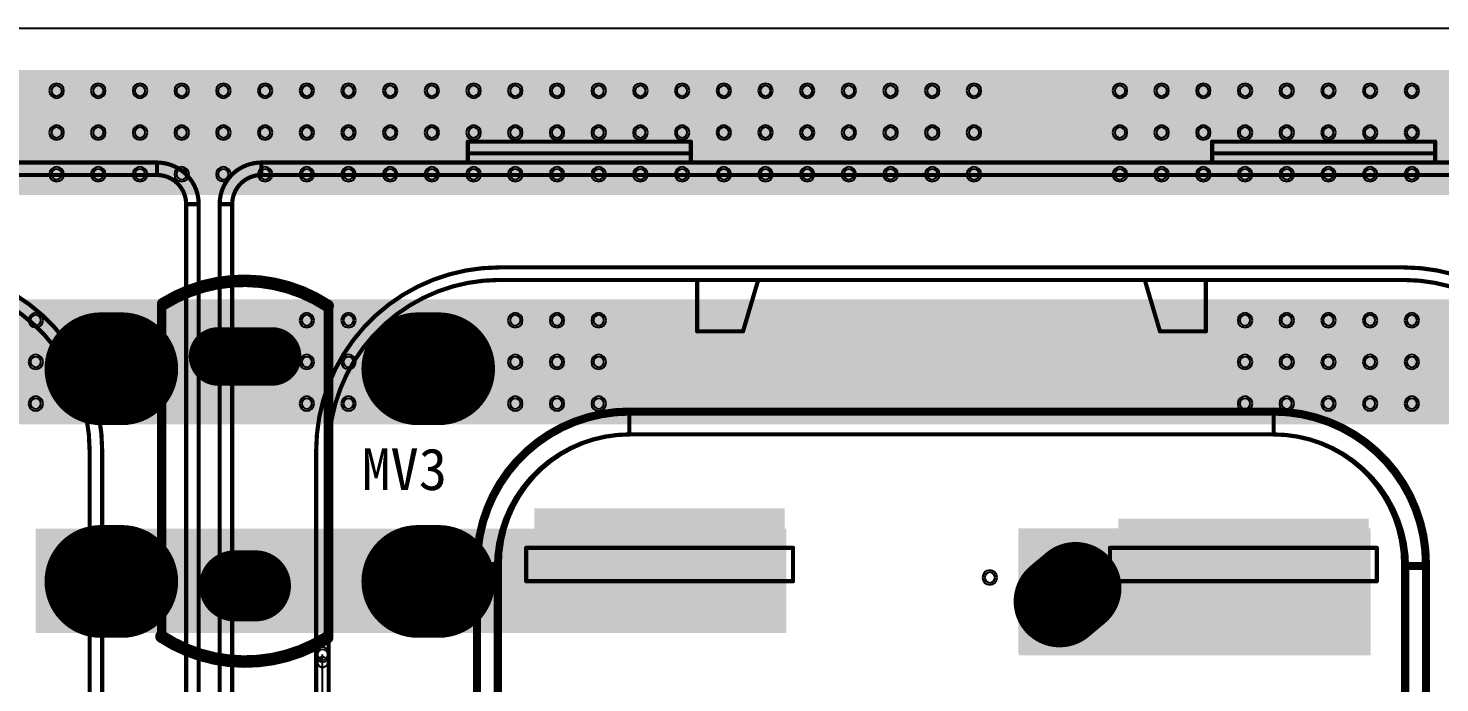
# Model space of a CAD drawing. Header units: inches. Extents: x 32166 to 34772, y 2386 to 4229.
# Drawn here: x 33752.1 to 33898.3, y 3937.7 to 4005.5 of the extents above; entities that cross this region are included whole.
import ezdxf

# ---------------------------------------------------------------- set-up
doc = ezdxf.new("R2010")
doc.units = ezdxf.units.IN
doc.header["$LTSCALE"] = 0.64311
doc.header["$MEASUREMENT"] = 0
for name, color, linetype in [('KEEPOUTLAYER', 6, 'CONTINUOUS'), ('MULTILAYER', 9, 'CONTINUOUS'), ('TOPLAYER', 1, 'CONTINUOUS'), ('TOPOVERLAY', 2, 'CONTINUOUS'), ('TOPSOLDER', 216, 'CONTINUOUS')]:
    doc.layers.add(name, color=color, linetype=linetype)
doc.styles.get("Standard").update_dxf_attribs({"font": 'txt', "width": 0.8})

msp = doc.modelspace()

# ---------------------------------------------------------------- linework, layer by layer
at = {"layer": 'KEEPOUTLAYER'}
msp.add_line((32893.17, 4005.45), (34340.37, 4005.45), dxfattribs=at)
at = {"layer": 'MULTILAYER'}
for points, const_width in [([(33759.6, 3970.18), (33761.76, 3970.18)], 10.8), ([(33792.43, 3970.18), (33794.59, 3970.18)], 10.8), ([(33777.34, 3971.45), (33771.73, 3971.45)], 5.18), ([(33759.6, 3948.15), (33761.76, 3948.15)], 10.8), ([(33792.43, 3948.15), (33794.59, 3948.15)], 10.8), ([(33860.57, 3947.47), (33858.92, 3946.09)], 8.64), ([(33775.61, 3947.69), (33773.45, 3947.69)], 6.48)]:
    msp.add_lwpolyline(points, dxfattribs=dict(at, const_width=const_width))
for points, const_width in [([(33762.3, 3970.18, 1), (33756.9, 3970.18, 1)], 5.4), ([(33764.46, 3970.18, 1), (33759.06, 3970.18, 1)], 5.4), ([(33795.13, 3970.18, 1), (33789.73, 3970.18, 1)], 5.4), ([(33797.29, 3970.18, 1), (33791.89, 3970.18, 1)], 5.4), ([(33771.73, 3972.75, 1), (33771.73, 3970.16, 1)], 2.59), ([(33777.34, 3972.75, 1), (33777.34, 3970.16, 1)], 2.59), ([(33762.3, 3948.15, 1), (33756.9, 3948.15, 1)], 5.4), ([(33764.46, 3948.15, 1), (33759.06, 3948.15, 1)], 5.4), ([(33795.13, 3948.15, 1), (33789.73, 3948.15, 1)], 5.4), ([(33797.29, 3948.15, 1), (33791.89, 3948.15, 1)], 5.4), ([(33859.19, 3949.13, 1), (33861.96, 3945.82, 1)], 4.32), ([(33773.45, 3949.31, 1), (33773.45, 3946.07, 1)], 3.24), ([(33775.61, 3949.31, 1), (33775.61, 3946.07, 1)], 3.24), ([(33857.53, 3947.74, 1), (33860.31, 3944.43, 1)], 4.32)]:
    msp.add_lwpolyline(points, format="xyb", close=True, dxfattribs=dict(at, const_width=const_width))
for centre, start, end in [((33755.01, 3998.97), 0, 180), ((33755.01, 3998.97), 180, 0), ((33759.33, 3998.97), 0, 180), ((33759.33, 3998.97), 180, 0), ((33763.65, 3998.97), 0, 180), ((33763.65, 3998.97), 180, 0), ((33767.97, 3998.97), 0, 180), ((33767.97, 3998.97), 180, 0), ((33772.29, 3998.97), 0, 180), ((33772.29, 3998.97), 180, 0), ((33776.61, 3998.97), 0, 180), ((33776.61, 3998.97), 180, 0), ((33780.93, 3998.97), 0, 180), ((33780.93, 3998.97), 180, 0), ((33785.25, 3998.97), 0, 180), ((33785.25, 3998.97), 180, 0), ((33789.57, 3998.97), 0, 180), ((33789.57, 3998.97), 180, 0), ((33793.89, 3998.97), 0, 180), ((33793.89, 3998.97), 180, 0), ((33798.21, 3998.97), 0, 180), ((33798.21, 3998.97), 180, 0), ((33802.53, 3998.97), 0, 180), ((33802.53, 3998.97), 180, 0), ((33806.85, 3998.97), 0, 180), ((33806.85, 3998.97), 180, 0), ((33811.17, 3998.97), 0, 180), ((33811.17, 3998.97), 180, 0), ((33815.49, 3998.97), 0, 180), ((33815.49, 3998.97), 180, 0), ((33819.81, 3998.97), 0, 180), ((33819.81, 3998.97), 180, 0), ((33824.13, 3998.97), 0, 180), ((33824.13, 3998.97), 180, 0), ((33828.45, 3998.97), 0, 180), ((33828.45, 3998.97), 180, 0), ((33832.77, 3998.97), 0, 180), ((33832.77, 3998.97), 180, 0), ((33837.09, 3998.97), 0, 180), ((33837.09, 3998.97), 180, 0), ((33841.41, 3998.97), 0, 180), ((33841.41, 3998.97), 180, 0), ((33845.73, 3998.97), 0, 180), ((33845.73, 3998.97), 180, 0), ((33850.05, 3998.97), 0, 180), ((33850.05, 3998.97), 180, 0), ((33865.17, 3998.97), 0, 180), ((33865.17, 3998.97), 180, 0), ((33869.49, 3998.97), 0, 180), ((33869.49, 3998.97), 180, 0), ((33873.81, 3998.97), 0, 180), ((33873.81, 3998.97), 180, 0), ((33878.13, 3998.97), 0, 180), ((33878.13, 3998.97), 180, 0), ((33882.45, 3998.97), 0, 180), ((33882.45, 3998.97), 180, 0), ((33886.77, 3998.97), 0, 180), ((33886.77, 3998.97), 180, 0), ((33891.09, 3998.97), 0, 180), ((33891.09, 3998.97), 180, 0), ((33895.41, 3998.97), 0, 180), ((33895.41, 3998.97), 180, 0), ((33755.01, 3994.65), 0, 180), ((33759.33, 3994.65), 0, 180), ((33763.65, 3994.65), 0, 180), ((33767.97, 3994.65), 0, 180), ((33772.29, 3994.65), 0, 180), ((33776.61, 3994.65), 0, 180), ((33780.93, 3994.65), 0, 180), ((33785.25, 3994.65), 0, 180), ((33789.57, 3994.65), 0, 180), ((33793.89, 3994.65), 0, 180), ((33798.21, 3994.65), 0, 180), ((33802.53, 3994.65), 0, 180), ((33806.85, 3994.65), 0, 180), ((33811.17, 3994.65), 0, 180), ((33815.49, 3994.65), 0, 180), ((33819.81, 3994.65), 0, 180), ((33824.13, 3994.65), 0, 180), ((33828.45, 3994.65), 0, 180), ((33832.77, 3994.65), 0, 180), ((33837.09, 3994.65), 0, 180), ((33841.41, 3994.65), 0, 180), ((33845.73, 3994.65), 0, 180), ((33850.05, 3994.65), 0, 180), ((33865.17, 3994.65), 0, 180), ((33869.49, 3994.65), 0, 180), ((33873.81, 3994.65), 0, 180), ((33878.13, 3994.65), 0, 180), ((33882.45, 3994.65), 0, 180), ((33886.77, 3994.65), 0, 180), ((33891.09, 3994.65), 0, 180), ((33895.41, 3994.65), 0, 180), ((33755.01, 3994.65), 180, 0), ((33759.33, 3994.65), 180, 0), ((33763.65, 3994.65), 180, 0), ((33767.97, 3994.65), 180, 0), ((33772.29, 3994.65), 180, 0), ((33776.61, 3994.65), 180, 0), ((33780.93, 3994.65), 180, 0), ((33785.25, 3994.65), 180, 0), ((33789.57, 3994.65), 180, 0), ((33793.89, 3994.65), 180, 0), ((33798.21, 3994.65), 180, 0), ((33802.53, 3994.65), 180, 0), ((33806.85, 3994.65), 180, 0), ((33811.17, 3994.65), 180, 0), ((33815.49, 3994.65), 180, 0), ((33819.81, 3994.65), 180, 0), ((33824.13, 3994.65), 180, 0), ((33828.45, 3994.65), 180, 0), ((33832.77, 3994.65), 180, 0), ((33837.09, 3994.65), 180, 0), ((33841.41, 3994.65), 180, 0), ((33845.73, 3994.65), 180, 0), ((33850.05, 3994.65), 180, 0), ((33865.17, 3994.65), 180, 0), ((33869.49, 3994.65), 180, 0), ((33873.81, 3994.65), 180, 0), ((33878.13, 3994.65), 180, 0), ((33882.45, 3994.65), 180, 0), ((33886.77, 3994.65), 180, 0), ((33891.09, 3994.65), 180, 0), ((33895.41, 3994.65), 180, 0), ((33755.01, 3990.33), 0, 180), ((33759.33, 3990.33), 0, 180), ((33763.65, 3990.33), 0, 180), ((33767.97, 3990.33), 0, 180), ((33772.29, 3990.33), 0, 180), ((33776.61, 3990.33), 0, 180), ((33780.93, 3990.33), 0, 180), ((33785.25, 3990.33), 0, 180), ((33789.57, 3990.33), 0, 180), ((33793.89, 3990.33), 0, 180), ((33798.21, 3990.33), 0, 180), ((33802.53, 3990.33), 0, 180), ((33806.85, 3990.33), 0, 180), ((33811.17, 3990.33), 0, 180), ((33815.49, 3990.33), 0, 180), ((33819.81, 3990.33), 0, 180), ((33824.13, 3990.33), 0, 180), ((33828.45, 3990.33), 0, 180), ((33832.77, 3990.33), 0, 180), ((33837.09, 3990.33), 0, 180), ((33841.41, 3990.33), 0, 180), ((33845.73, 3990.33), 0, 180), ((33850.05, 3990.33), 0, 180), ((33865.17, 3990.33), 0, 180), ((33869.49, 3990.33), 0, 180), ((33873.81, 3990.33), 0, 180), ((33878.13, 3990.33), 0, 180), ((33882.45, 3990.33), 0, 180), ((33886.77, 3990.33), 0, 180), ((33891.09, 3990.33), 0, 180), ((33895.41, 3990.33), 0, 180), ((33755.01, 3990.33), 180, 0), ((33759.33, 3990.33), 180, 0), ((33763.65, 3990.33), 180, 0), ((33767.97, 3990.33), 180, 0), ((33772.29, 3990.33), 180, 0), ((33776.61, 3990.33), 180, 0), ((33780.93, 3990.33), 180, 0), ((33785.25, 3990.33), 180, 0), ((33789.57, 3990.33), 180, 0), ((33793.89, 3990.33), 180, 0), ((33798.21, 3990.33), 180, 0), ((33802.53, 3990.33), 180, 0), ((33806.85, 3990.33), 180, 0), ((33811.17, 3990.33), 180, 0), ((33815.49, 3990.33), 180, 0), ((33819.81, 3990.33), 180, 0), ((33824.13, 3990.33), 180, 0), ((33828.45, 3990.33), 180, 0), ((33832.77, 3990.33), 180, 0), ((33837.09, 3990.33), 180, 0), ((33841.41, 3990.33), 180, 0), ((33845.73, 3990.33), 180, 0), ((33850.05, 3990.33), 180, 0), ((33865.17, 3990.33), 180, 0), ((33869.49, 3990.33), 180, 0), ((33873.81, 3990.33), 180, 0), ((33878.13, 3990.33), 180, 0), ((33882.45, 3990.33), 180, 0), ((33886.77, 3990.33), 180, 0), ((33891.09, 3990.33), 180, 0), ((33895.41, 3990.33), 180, 0), ((33752.85, 3975.21), 0, 180), ((33752.85, 3975.21), 180, 0), ((33780.93, 3975.21), 0, 180), ((33780.93, 3975.21), 180, 0), ((33785.25, 3975.21), 0, 180), ((33785.25, 3975.21), 180, 0), ((33802.53, 3975.21), 0, 180), ((33802.53, 3975.21), 180, 0), ((33806.85, 3975.21), 0, 180), ((33806.85, 3975.21), 180, 0), ((33811.17, 3975.21), 0, 180), ((33811.17, 3975.21), 180, 0), ((33878.13, 3975.21), 0, 180), ((33878.13, 3975.21), 180, 0), ((33882.45, 3975.21), 0, 180), ((33882.45, 3975.21), 180, 0), ((33886.77, 3975.21), 0, 180), ((33886.77, 3975.21), 180, 0), ((33891.09, 3975.21), 0, 180), ((33891.09, 3975.21), 180, 0), ((33895.41, 3975.21), 0, 180), ((33895.41, 3975.21), 180, 0), ((33752.85, 3970.89), 0, 180), ((33752.85, 3970.89), 180, 0), ((33780.93, 3970.89), 0, 180), ((33780.93, 3970.89), 180, 0), ((33785.25, 3970.89), 0, 180), ((33785.25, 3970.89), 180, 0), ((33802.53, 3970.89), 0, 180), ((33802.53, 3970.89), 180, 0), ((33806.85, 3970.89), 0, 180), ((33806.85, 3970.89), 180, 0), ((33811.17, 3970.89), 0, 180), ((33811.17, 3970.89), 180, 0), ((33878.13, 3970.89), 0, 180), ((33878.13, 3970.89), 180, 0), ((33882.45, 3970.89), 0, 180), ((33882.45, 3970.89), 180, 0), ((33886.77, 3970.89), 0, 180), ((33886.77, 3970.89), 180, 0), ((33891.09, 3970.89), 0, 180), ((33891.09, 3970.89), 180, 0), ((33895.41, 3970.89), 0, 180), ((33895.41, 3970.89), 180, 0), ((33752.85, 3966.57), 0, 180), ((33752.85, 3966.57), 180, 0), ((33780.93, 3966.57), 0, 180), ((33780.93, 3966.57), 180, 0), ((33785.25, 3966.57), 0, 180), ((33785.25, 3966.57), 180, 0), ((33802.53, 3966.57), 0, 180), ((33802.53, 3966.57), 180, 0), ((33806.85, 3966.57), 0, 180), ((33806.85, 3966.57), 180, 0), ((33811.17, 3966.57), 0, 180), ((33811.17, 3966.57), 180, 0), ((33878.13, 3966.57), 0, 180), ((33878.13, 3966.57), 180, 0), ((33882.45, 3966.57), 0, 180), ((33882.45, 3966.57), 180, 0), ((33886.77, 3966.57), 0, 180), ((33886.77, 3966.57), 180, 0), ((33891.09, 3966.57), 0, 180), ((33891.09, 3966.57), 180, 0), ((33895.41, 3966.57), 0, 180), ((33895.41, 3966.57), 180, 0), ((33851.69, 3948.56), 0, 180), ((33851.69, 3948.56), 180, 0), ((33782.57, 3940.57), 0, 180), ((33782.57, 3940.57), 180, 0)]:
    msp.add_arc(centre, 0.54, start, end, dxfattribs=at)
for points in [[(33830.01, 3955.3), (33804.95, 3955.3), (33830.01, 3944.5), (33804.95, 3944.5)], [(33890.49, 3954.22), (33865.43, 3954.22), (33890.49, 3945.58), (33865.43, 3945.58)]]:
    msp.add_solid(points, dxfattribs=at)
at = {"layer": 'TOPLAYER'}
for p in [(33782.53, 3930.3), (33782.57, 3939.79)]:
    msp.add_line(p, (33782.57, 3940.57), dxfattribs=at)
for points, const_width in [([(33759.6, 3970.18), (33761.76, 3970.18)], 10.8), ([(33792.43, 3970.18), (33794.59, 3970.18)], 10.8), ([(33777.34, 3971.45), (33771.73, 3971.45)], 5.18), ([(33759.6, 3948.15), (33761.76, 3948.15)], 10.8), ([(33792.43, 3948.15), (33794.59, 3948.15)], 10.8), ([(33860.57, 3947.47), (33858.92, 3946.09)], 8.64), ([(33775.61, 3947.69), (33773.45, 3947.69)], 6.48)]:
    msp.add_lwpolyline(points, dxfattribs=dict(at, const_width=const_width))
for points, const_width in [([(33762.3, 3970.18, 1), (33756.9, 3970.18, 1)], 5.4), ([(33764.46, 3970.18, 1), (33759.06, 3970.18, 1)], 5.4), ([(33795.13, 3970.18, 1), (33789.73, 3970.18, 1)], 5.4), ([(33797.29, 3970.18, 1), (33791.89, 3970.18, 1)], 5.4), ([(33771.73, 3972.75, 1), (33771.73, 3970.16, 1)], 2.59), ([(33777.34, 3972.75, 1), (33777.34, 3970.16, 1)], 2.59), ([(33762.3, 3948.15, 1), (33756.9, 3948.15, 1)], 5.4), ([(33764.46, 3948.15, 1), (33759.06, 3948.15, 1)], 5.4), ([(33795.13, 3948.15, 1), (33789.73, 3948.15, 1)], 5.4), ([(33797.29, 3948.15, 1), (33791.89, 3948.15, 1)], 5.4), ([(33859.19, 3949.13, 1), (33861.96, 3945.82, 1)], 4.32), ([(33773.45, 3949.31, 1), (33773.45, 3946.07, 1)], 3.24), ([(33775.61, 3949.31, 1), (33775.61, 3946.07, 1)], 3.24), ([(33857.53, 3947.74, 1), (33860.31, 3944.43, 1)], 4.32)]:
    msp.add_lwpolyline(points, format="xyb", close=True, dxfattribs=dict(at, const_width=const_width))
for centre, start, end in [((33755.01, 3998.97), 0, 180), ((33755.01, 3998.97), 180, 0), ((33759.33, 3998.97), 0, 180), ((33759.33, 3998.97), 180, 0), ((33763.65, 3998.97), 0, 180), ((33763.65, 3998.97), 180, 0), ((33767.97, 3998.97), 0, 180), ((33767.97, 3998.97), 180, 0), ((33772.29, 3998.97), 0, 180), ((33772.29, 3998.97), 180, 0), ((33776.61, 3998.97), 0, 180), ((33776.61, 3998.97), 180, 0), ((33780.93, 3998.97), 0, 180), ((33780.93, 3998.97), 180, 0), ((33785.25, 3998.97), 0, 180), ((33785.25, 3998.97), 180, 0), ((33789.57, 3998.97), 0, 180), ((33789.57, 3998.97), 180, 0), ((33793.89, 3998.97), 0, 180), ((33793.89, 3998.97), 180, 0), ((33798.21, 3998.97), 0, 180), ((33798.21, 3998.97), 180, 0), ((33802.53, 3998.97), 0, 180), ((33802.53, 3998.97), 180, 0), ((33806.85, 3998.97), 0, 180), ((33806.85, 3998.97), 180, 0), ((33811.17, 3998.97), 0, 180), ((33811.17, 3998.97), 180, 0), ((33815.49, 3998.97), 0, 180), ((33815.49, 3998.97), 180, 0), ((33819.81, 3998.97), 0, 180), ((33819.81, 3998.97), 180, 0), ((33824.13, 3998.97), 0, 180), ((33824.13, 3998.97), 180, 0), ((33828.45, 3998.97), 0, 180), ((33828.45, 3998.97), 180, 0), ((33832.77, 3998.97), 0, 180), ((33832.77, 3998.97), 180, 0), ((33837.09, 3998.97), 0, 180), ((33837.09, 3998.97), 180, 0), ((33841.41, 3998.97), 0, 180), ((33841.41, 3998.97), 180, 0), ((33845.73, 3998.97), 0, 180), ((33845.73, 3998.97), 180, 0), ((33850.05, 3998.97), 0, 180), ((33850.05, 3998.97), 180, 0), ((33865.17, 3998.97), 0, 180), ((33865.17, 3998.97), 180, 0), ((33869.49, 3998.97), 0, 180), ((33869.49, 3998.97), 180, 0), ((33873.81, 3998.97), 0, 180), ((33873.81, 3998.97), 180, 0), ((33878.13, 3998.97), 0, 180), ((33878.13, 3998.97), 180, 0), ((33882.45, 3998.97), 0, 180), ((33882.45, 3998.97), 180, 0), ((33886.77, 3998.97), 0, 180), ((33886.77, 3998.97), 180, 0), ((33891.09, 3998.97), 0, 180), ((33891.09, 3998.97), 180, 0), ((33895.41, 3998.97), 0, 180), ((33895.41, 3998.97), 180, 0), ((33755.01, 3994.65), 0, 180), ((33759.33, 3994.65), 0, 180), ((33763.65, 3994.65), 0, 180), ((33767.97, 3994.65), 0, 180), ((33772.29, 3994.65), 0, 180), ((33776.61, 3994.65), 0, 180), ((33780.93, 3994.65), 0, 180), ((33785.25, 3994.65), 0, 180), ((33789.57, 3994.65), 0, 180), ((33793.89, 3994.65), 0, 180), ((33798.21, 3994.65), 0, 180), ((33802.53, 3994.65), 0, 180), ((33806.85, 3994.65), 0, 180), ((33811.17, 3994.65), 0, 180), ((33815.49, 3994.65), 0, 180), ((33819.81, 3994.65), 0, 180), ((33824.13, 3994.65), 0, 180), ((33828.45, 3994.65), 0, 180), ((33832.77, 3994.65), 0, 180), ((33837.09, 3994.65), 0, 180), ((33841.41, 3994.65), 0, 180), ((33845.73, 3994.65), 0, 180), ((33850.05, 3994.65), 0, 180), ((33865.17, 3994.65), 0, 180), ((33869.49, 3994.65), 0, 180), ((33873.81, 3994.65), 0, 180), ((33878.13, 3994.65), 0, 180), ((33882.45, 3994.65), 0, 180), ((33886.77, 3994.65), 0, 180), ((33891.09, 3994.65), 0, 180), ((33895.41, 3994.65), 0, 180), ((33755.01, 3994.65), 180, 0), ((33759.33, 3994.65), 180, 0), ((33763.65, 3994.65), 180, 0), ((33767.97, 3994.65), 180, 0), ((33772.29, 3994.65), 180, 0), ((33776.61, 3994.65), 180, 0), ((33780.93, 3994.65), 180, 0), ((33785.25, 3994.65), 180, 0), ((33789.57, 3994.65), 180, 0), ((33793.89, 3994.65), 180, 0), ((33798.21, 3994.65), 180, 0), ((33802.53, 3994.65), 180, 0), ((33806.85, 3994.65), 180, 0), ((33811.17, 3994.65), 180, 0), ((33815.49, 3994.65), 180, 0), ((33819.81, 3994.65), 180, 0), ((33824.13, 3994.65), 180, 0), ((33828.45, 3994.65), 180, 0), ((33832.77, 3994.65), 180, 0), ((33837.09, 3994.65), 180, 0), ((33841.41, 3994.65), 180, 0), ((33845.73, 3994.65), 180, 0), ((33850.05, 3994.65), 180, 0), ((33865.17, 3994.65), 180, 0), ((33869.49, 3994.65), 180, 0), ((33873.81, 3994.65), 180, 0), ((33878.13, 3994.65), 180, 0), ((33882.45, 3994.65), 180, 0), ((33886.77, 3994.65), 180, 0), ((33891.09, 3994.65), 180, 0), ((33895.41, 3994.65), 180, 0), ((33755.01, 3990.33), 0, 180), ((33759.33, 3990.33), 0, 180), ((33763.65, 3990.33), 0, 180), ((33767.97, 3990.33), 0, 180), ((33772.29, 3990.33), 0, 180), ((33776.61, 3990.33), 0, 180), ((33780.93, 3990.33), 0, 180), ((33785.25, 3990.33), 0, 180), ((33789.57, 3990.33), 0, 180), ((33793.89, 3990.33), 0, 180), ((33798.21, 3990.33), 0, 180), ((33802.53, 3990.33), 0, 180), ((33806.85, 3990.33), 0, 180), ((33811.17, 3990.33), 0, 180), ((33815.49, 3990.33), 0, 180), ((33819.81, 3990.33), 0, 180), ((33824.13, 3990.33), 0, 180), ((33828.45, 3990.33), 0, 180), ((33832.77, 3990.33), 0, 180), ((33837.09, 3990.33), 0, 180), ((33841.41, 3990.33), 0, 180), ((33845.73, 3990.33), 0, 180), ((33850.05, 3990.33), 0, 180), ((33865.17, 3990.33), 0, 180), ((33869.49, 3990.33), 0, 180), ((33873.81, 3990.33), 0, 180), ((33878.13, 3990.33), 0, 180), ((33882.45, 3990.33), 0, 180), ((33886.77, 3990.33), 0, 180), ((33891.09, 3990.33), 0, 180), ((33895.41, 3990.33), 0, 180), ((33755.01, 3990.33), 180, 0), ((33759.33, 3990.33), 180, 0), ((33763.65, 3990.33), 180, 0), ((33767.97, 3990.33), 180, 0), ((33772.29, 3990.33), 180, 0), ((33776.61, 3990.33), 180, 0), ((33780.93, 3990.33), 180, 0), ((33785.25, 3990.33), 180, 0), ((33789.57, 3990.33), 180, 0), ((33793.89, 3990.33), 180, 0), ((33798.21, 3990.33), 180, 0), ((33802.53, 3990.33), 180, 0), ((33806.85, 3990.33), 180, 0), ((33811.17, 3990.33), 180, 0), ((33815.49, 3990.33), 180, 0), ((33819.81, 3990.33), 180, 0), ((33824.13, 3990.33), 180, 0), ((33828.45, 3990.33), 180, 0), ((33832.77, 3990.33), 180, 0), ((33837.09, 3990.33), 180, 0), ((33841.41, 3990.33), 180, 0), ((33845.73, 3990.33), 180, 0), ((33850.05, 3990.33), 180, 0), ((33865.17, 3990.33), 180, 0), ((33869.49, 3990.33), 180, 0), ((33873.81, 3990.33), 180, 0), ((33878.13, 3990.33), 180, 0), ((33882.45, 3990.33), 180, 0), ((33886.77, 3990.33), 180, 0), ((33891.09, 3990.33), 180, 0), ((33895.41, 3990.33), 180, 0), ((33752.85, 3975.21), 0, 180), ((33752.85, 3975.21), 180, 0), ((33780.93, 3975.21), 0, 180), ((33780.93, 3975.21), 180, 0), ((33785.25, 3975.21), 0, 180), ((33785.25, 3975.21), 180, 0), ((33802.53, 3975.21), 0, 180), ((33802.53, 3975.21), 180, 0), ((33806.85, 3975.21), 0, 180), ((33806.85, 3975.21), 180, 0), ((33811.17, 3975.21), 0, 180), ((33811.17, 3975.21), 180, 0), ((33878.13, 3975.21), 0, 180), ((33878.13, 3975.21), 180, 0), ((33882.45, 3975.21), 0, 180), ((33882.45, 3975.21), 180, 0), ((33886.77, 3975.21), 0, 180), ((33886.77, 3975.21), 180, 0), ((33891.09, 3975.21), 0, 180), ((33891.09, 3975.21), 180, 0), ((33895.41, 3975.21), 0, 180), ((33895.41, 3975.21), 180, 0), ((33752.85, 3970.89), 0, 180), ((33752.85, 3970.89), 180, 0), ((33780.93, 3970.89), 0, 180), ((33780.93, 3970.89), 180, 0), ((33785.25, 3970.89), 0, 180), ((33785.25, 3970.89), 180, 0), ((33802.53, 3970.89), 0, 180), ((33802.53, 3970.89), 180, 0), ((33806.85, 3970.89), 0, 180), ((33806.85, 3970.89), 180, 0), ((33811.17, 3970.89), 0, 180), ((33811.17, 3970.89), 180, 0), ((33878.13, 3970.89), 0, 180), ((33878.13, 3970.89), 180, 0), ((33882.45, 3970.89), 0, 180), ((33882.45, 3970.89), 180, 0), ((33886.77, 3970.89), 0, 180), ((33886.77, 3970.89), 180, 0), ((33891.09, 3970.89), 0, 180), ((33891.09, 3970.89), 180, 0), ((33895.41, 3970.89), 0, 180), ((33895.41, 3970.89), 180, 0), ((33752.85, 3966.57), 0, 180), ((33752.85, 3966.57), 180, 0), ((33780.93, 3966.57), 0, 180), ((33780.93, 3966.57), 180, 0), ((33785.25, 3966.57), 0, 180), ((33785.25, 3966.57), 180, 0), ((33802.53, 3966.57), 0, 180), ((33802.53, 3966.57), 180, 0), ((33806.85, 3966.57), 0, 180), ((33806.85, 3966.57), 180, 0), ((33811.17, 3966.57), 0, 180), ((33811.17, 3966.57), 180, 0), ((33878.13, 3966.57), 0, 180), ((33878.13, 3966.57), 180, 0), ((33882.45, 3966.57), 0, 180), ((33882.45, 3966.57), 180, 0), ((33886.77, 3966.57), 0, 180), ((33886.77, 3966.57), 180, 0), ((33891.09, 3966.57), 0, 180), ((33891.09, 3966.57), 180, 0), ((33895.41, 3966.57), 0, 180), ((33895.41, 3966.57), 180, 0), ((33851.69, 3948.56), 0, 180), ((33851.69, 3948.56), 180, 0), ((33782.57, 3940.57), 0, 180), ((33782.57, 3940.57), 0, 180), ((33782.57, 3940.57), 0, 180), ((33782.57, 3940.57), 180, 0), ((33782.57, 3940.57), 180, 0), ((33782.57, 3940.57), 180, 0), ((33782.57, 3939.79), 0, 180), ((33782.57, 3939.79), 180, 0)]:
    msp.add_arc(centre, 0.54, start, end, dxfattribs=at)
for points in [[(33618.93, 3988.17), (34058.1, 3988.17), (33618.93, 4001.13), (34058.1, 4001.13)], [(33519.57, 3964.41), (34104.93, 3964.41), (33519.57, 3977.37), (34104.93, 3977.37)], [(33830.01, 3955.3), (33804.95, 3955.3), (33830.01, 3944.5), (33804.95, 3944.5)], [(33752.85, 3942.81), (33830.61, 3942.81), (33752.85, 3953.61), (33830.61, 3953.61)], [(33854.71, 3940.48), (33891.13, 3940.48), (33854.71, 3953.65), (33891.13, 3953.65)], [(33890.49, 3954.22), (33865.43, 3954.22), (33890.49, 3945.58), (33865.43, 3945.58)]]:
    msp.add_solid(points, dxfattribs=at)
at = {"layer": 'TOPOVERLAY'}
for points, const_width in [([(33797.61, 3991.54), (33797.61, 3993.7)], 0.432), ([(33797.61, 3993.7), (33820.72, 3993.7)], 0.432), ([(33820.72, 3991.54), (33820.72, 3993.7)], 0.432), ([(33874.72, 3991.54), (33874.72, 3993.7)], 0.432), ([(33874.72, 3993.7), (33897.83, 3993.7)], 0.432), ([(33897.83, 3991.54), (33897.83, 3993.7)], 0.432), ([(33797.61, 3992.49), (33820.72, 3992.49)], 0.432), ([(33874.72, 3992.49), (33897.83, 3992.49)], 0.432), ([(33622.42, 3991.54), (33765.41, 3991.54)], 0.432), ([(33765.41, 3990.25), (33765.41, 3991.54)], 0.432), ([(33776.22, 3990.25), (33776.22, 3991.54)], 0.432), ([(33776.22, 3991.54), (33919.22, 3991.54)], 0.432), ([(33622.42, 3990.25), (33765.41, 3990.25)], 0.432), ([(33776.22, 3990.25), (33919.22, 3990.25)], 0.432), ([(33768.43, 3877.06), (33768.43, 3987.22)], 0.432), ([(33768.43, 3987.22), (33769.73, 3987.22)], 0.432), ([(33769.73, 3877.06), (33769.73, 3987.22)], 0.432), ([(33771.9, 3877.06), (33771.9, 3987.22)], 0.432), ([(33771.9, 3987.22), (33773.2, 3987.22)], 0.432), ([(33773.2, 3877.06), (33773.2, 3987.22)], 0.432), ([(33800.89, 3980.68), (33894.55, 3980.68)], 0.432), ([(33800.89, 3979.38), (33894.55, 3979.38)], 0.432), ([(33821.37, 3974.05), (33821.37, 3979.32)], 0.432), ([(33826.12, 3974.05), (33827.68, 3979.32)], 0.432), ([(33867.76, 3979.32), (33869.32, 3974.05)], 0.432), ([(33874.07, 3974.05), (33874.07, 3979.32)], 0.432), ([(33765.89, 3942.44), (33765.89, 3976.89)], 0.994), ([(33783.17, 3942.25), (33783.17, 3976.7)], 0.994), ([(33821.37, 3974.05), (33826.12, 3974.05)], 0.432), ([(33869.32, 3974.05), (33874.07, 3974.05)], 0.432), ([(33814.35, 3963.38), (33814.35, 3965.95)], 0.432), ([(33814.35, 3965.95), (33881.09, 3965.95)], 0.432), ([(33881.09, 3963.38), (33881.09, 3965.95)], 0.432), ([(33814.35, 3965.54), (33881.09, 3965.54)], 0.432), ([(33814.35, 3963.38), (33814.35, 3965.54)], 0.432), ([(33814.35, 3965.54), (33881.09, 3965.54)], 0.432), ([(33881.09, 3963.38), (33881.09, 3965.54)], 0.432), ([(33814.35, 3963.38), (33881.09, 3963.38)], 0.432), ([(33814.35, 3963.38), (33881.09, 3963.38)], 0.432), ([(33758.43, 3917.59), (33758.43, 3961.69)], 0.432), ([(33759.73, 3917.59), (33759.73, 3961.69)], 0.432), ([(33781.9, 3917.59), (33781.9, 3961.69)], 0.432), ([(33783.2, 3917.59), (33783.2, 3961.69)], 0.432), ([(33803.66, 3948.17), (33803.66, 3951.63)], 0.432), ([(33803.66, 3951.63), (33831.3, 3951.63)], 0.432), ([(33831.3, 3948.17), (33831.3, 3951.63)], 0.432), ([(33864.14, 3948.17), (33864.14, 3951.63)], 0.432), ([(33864.14, 3951.63), (33891.78, 3951.63)], 0.432), ([(33891.78, 3948.17), (33891.78, 3951.63)], 0.432), ([(33798.36, 3927.86), (33798.36, 3949.96)], 0.432), ([(33798.36, 3949.96), (33800.93, 3949.96)], 0.432), ([(33798.77, 3927.86), (33798.77, 3949.96)], 0.432), ([(33800.93, 3927.86), (33800.93, 3949.96)], 0.432), ([(33894.51, 3927.86), (33894.51, 3949.96)], 0.432), ([(33894.51, 3949.96), (33897.08, 3949.96)], 0.432), ([(33896.67, 3927.86), (33896.67, 3949.96)], 0.432), ([(33897.08, 3927.86), (33897.08, 3949.96)], 0.432), ([(33798.36, 3927.44), (33798.36, 3949.55)], 0.432), ([(33798.36, 3949.55), (33800.52, 3949.55)], 0.432), ([(33800.52, 3927.44), (33800.52, 3949.55)], 0.432), ([(33894.92, 3927.44), (33894.92, 3949.55)], 0.432), ([(33894.92, 3949.55), (33897.08, 3949.55)], 0.432), ([(33897.08, 3927.44), (33897.08, 3949.55)], 0.432), ([(33803.66, 3948.17), (33831.3, 3948.17)], 0.432), ([(33864.14, 3948.17), (33891.78, 3948.17)], 0.432)]:
    msp.add_lwpolyline(points, dxfattribs=dict(at, const_width=const_width))
for points, const_width in [([(33797.5, 3993.7, 1), (33797.72, 3993.7, 1)], 0.216), ([(33797.5, 3993.7, 1), (33797.72, 3993.7, 1)], 0.216), ([(33820.61, 3993.7, 1), (33820.83, 3993.7, 1)], 0.216), ([(33820.61, 3993.7, 1), (33820.83, 3993.7, 1)], 0.216), ([(33874.61, 3993.7, 1), (33874.83, 3993.7, 1)], 0.216), ([(33874.61, 3993.7, 1), (33874.83, 3993.7, 1)], 0.216), ([(33897.72, 3993.7, 1), (33897.94, 3993.7, 1)], 0.216), ([(33897.72, 3993.7, 1), (33897.94, 3993.7, 1)], 0.216), ([(33797.5, 3992.49, 1), (33797.72, 3992.49, 1)], 0.216), ([(33820.61, 3992.49, 1), (33820.83, 3992.49, 1)], 0.216), ([(33874.61, 3992.49, 1), (33874.83, 3992.49, 1)], 0.216), ([(33897.72, 3992.49, 1), (33897.94, 3992.49, 1)], 0.216), ([(33765.3, 3991.54, 1), (33765.52, 3991.54, 1)], 0.216), ([(33765.3, 3991.54, 1), (33765.52, 3991.54, 1)], 0.216), ([(33765.3, 3991.54, 1), (33765.52, 3991.54, 1)], 0.216), ([(33776.12, 3991.54, 1), (33776.33, 3991.54, 1)], 0.216), ([(33776.12, 3991.54, 1), (33776.33, 3991.54, 1)], 0.216), ([(33776.12, 3991.54, 1), (33776.33, 3991.54, 1)], 0.216), ([(33797.5, 3991.54, 1), (33797.72, 3991.54, 1)], 0.216), ([(33820.61, 3991.54, 1), (33820.83, 3991.54, 1)], 0.216), ([(33874.61, 3991.54, 1), (33874.83, 3991.54, 1)], 0.216), ([(33897.72, 3991.54, 1), (33897.94, 3991.54, 1)], 0.216), ([(33765.3, 3990.25, 1), (33765.52, 3990.25, 1)], 0.216), ([(33765.3, 3990.25, 1), (33765.52, 3990.25, 1)], 0.216), ([(33765.3, 3990.25, 1), (33765.52, 3990.25, 1)], 0.216), ([(33776.12, 3990.25, 1), (33776.33, 3990.25, 1)], 0.216), ([(33776.12, 3990.25, 1), (33776.33, 3990.25, 1)], 0.216), ([(33776.12, 3990.25, 1), (33776.33, 3990.25, 1)], 0.216), ([(33768.33, 3987.22, 1), (33768.54, 3987.22, 1)], 0.216), ([(33768.33, 3987.22, 1), (33768.54, 3987.22, 1)], 0.216), ([(33768.33, 3987.22, 1), (33768.54, 3987.22, 1)], 0.216), ([(33769.62, 3987.22, 1), (33769.84, 3987.22, 1)], 0.216), ([(33769.62, 3987.22, 1), (33769.84, 3987.22, 1)], 0.216), ([(33769.62, 3987.22, 1), (33769.84, 3987.22, 1)], 0.216), ([(33771.8, 3987.22, 1), (33772.01, 3987.22, 1)], 0.216), ([(33771.8, 3987.22, 1), (33772.01, 3987.22, 1)], 0.216), ([(33771.8, 3987.22, 1), (33772.01, 3987.22, 1)], 0.216), ([(33773.09, 3987.22, 1), (33773.31, 3987.22, 1)], 0.216), ([(33773.09, 3987.22, 1), (33773.31, 3987.22, 1)], 0.216), ([(33773.09, 3987.22, 1), (33773.31, 3987.22, 1)], 0.216), ([(33800.78, 3980.68, 1), (33801, 3980.68, 1)], 0.216), ([(33800.78, 3980.68, 1), (33801, 3980.68, 1)], 0.216), ([(33894.44, 3980.68, 1), (33894.66, 3980.68, 1)], 0.216), ([(33894.44, 3980.68, 1), (33894.66, 3980.68, 1)], 0.216), ([(33800.78, 3979.38, 1), (33801, 3979.38, 1)], 0.216), ([(33800.78, 3979.38, 1), (33801, 3979.38, 1)], 0.216), ([(33821.26, 3979.32, 1), (33821.48, 3979.32, 1)], 0.216), ([(33827.57, 3979.32, 1), (33827.79, 3979.32, 1)], 0.216), ([(33867.65, 3979.32, 1), (33867.86, 3979.32, 1)], 0.216), ([(33873.96, 3979.32, 1), (33874.18, 3979.32, 1)], 0.216), ([(33894.44, 3979.38, 1), (33894.66, 3979.38, 1)], 0.216), ([(33894.44, 3979.38, 1), (33894.66, 3979.38, 1)], 0.216), ([(33766.05, 3977.22, 1), (33766.05, 3976.57, 1)], 0.648), ([(33765.89, 3977.14, 1), (33765.89, 3976.65, 1)], 0.497), ([(33783.09, 3977.03, 1), (33783.09, 3976.38, 1)], 0.648), ([(33783.17, 3976.95, 1), (33783.17, 3976.46, 1)], 0.497), ([(33821.26, 3974.05, 1), (33821.48, 3974.05, 1)], 0.216), ([(33821.26, 3974.05, 1), (33821.48, 3974.05, 1)], 0.216), ([(33826.01, 3974.05, 1), (33826.23, 3974.05, 1)], 0.216), ([(33826.01, 3974.05, 1), (33826.23, 3974.05, 1)], 0.216), ([(33869.21, 3974.05, 1), (33869.43, 3974.05, 1)], 0.216), ([(33869.21, 3974.05, 1), (33869.43, 3974.05, 1)], 0.216), ([(33873.96, 3974.05, 1), (33874.18, 3974.05, 1)], 0.216), ([(33873.96, 3974.05, 1), (33874.18, 3974.05, 1)], 0.216), ([(33814.24, 3965.95, 1), (33814.46, 3965.95, 1)], 0.216), ([(33814.24, 3965.95, 1), (33814.46, 3965.95, 1)], 0.216), ([(33814.24, 3965.95, 1), (33814.46, 3965.95, 1)], 0.216), ([(33880.98, 3965.95, 1), (33881.2, 3965.95, 1)], 0.216), ([(33880.98, 3965.95, 1), (33881.2, 3965.95, 1)], 0.216), ([(33880.98, 3965.95, 1), (33881.2, 3965.95, 1)], 0.216), ([(33814.24, 3965.54, 1), (33814.46, 3965.54, 1)], 0.216), ([(33814.24, 3965.54, 1), (33814.46, 3965.54, 1)], 0.216), ([(33814.24, 3965.54, 1), (33814.46, 3965.54, 1)], 0.216), ([(33814.24, 3965.54, 1), (33814.46, 3965.54, 1)], 0.216), ([(33814.24, 3965.54, 1), (33814.46, 3965.54, 1)], 0.216), ([(33880.98, 3965.54, 1), (33881.2, 3965.54, 1)], 0.216), ([(33880.98, 3965.54, 1), (33881.2, 3965.54, 1)], 0.216), ([(33880.98, 3965.54, 1), (33881.2, 3965.54, 1)], 0.216), ([(33880.98, 3965.54, 1), (33881.2, 3965.54, 1)], 0.216), ([(33880.98, 3965.54, 1), (33881.2, 3965.54, 1)], 0.216), ([(33814.24, 3963.38, 1), (33814.46, 3963.38, 1)], 0.216), ([(33814.24, 3963.38, 1), (33814.46, 3963.38, 1)], 0.216), ([(33814.24, 3963.38, 1), (33814.46, 3963.38, 1)], 0.216), ([(33814.24, 3963.38, 1), (33814.46, 3963.38, 1)], 0.216), ([(33814.24, 3963.38, 1), (33814.46, 3963.38, 1)], 0.216), ([(33814.24, 3963.38, 1), (33814.46, 3963.38, 1)], 0.216), ([(33880.98, 3963.38, 1), (33881.2, 3963.38, 1)], 0.216), ([(33880.98, 3963.38, 1), (33881.2, 3963.38, 1)], 0.216), ([(33880.98, 3963.38, 1), (33881.2, 3963.38, 1)], 0.216), ([(33880.98, 3963.38, 1), (33881.2, 3963.38, 1)], 0.216), ([(33880.98, 3963.38, 1), (33881.2, 3963.38, 1)], 0.216), ([(33880.98, 3963.38, 1), (33881.2, 3963.38, 1)], 0.216), ([(33758.33, 3961.69, 1), (33758.54, 3961.69, 1)], 0.216), ([(33758.33, 3961.69, 1), (33758.54, 3961.69, 1)], 0.216), ([(33759.62, 3961.69, 1), (33759.84, 3961.69, 1)], 0.216), ([(33759.62, 3961.69, 1), (33759.84, 3961.69, 1)], 0.216), ([(33781.8, 3961.69, 1), (33782.01, 3961.69, 1)], 0.216), ([(33781.8, 3961.69, 1), (33782.01, 3961.69, 1)], 0.216), ([(33783.09, 3961.69, 1), (33783.31, 3961.69, 1)], 0.216), ([(33783.09, 3961.69, 1), (33783.31, 3961.69, 1)], 0.216), ([(33803.55, 3951.63, 1), (33803.76, 3951.63, 1)], 0.216), ([(33803.55, 3951.63, 1), (33803.76, 3951.63, 1)], 0.216), ([(33831.2, 3951.63, 1), (33831.41, 3951.63, 1)], 0.216), ([(33831.2, 3951.63, 1), (33831.41, 3951.63, 1)], 0.216), ([(33864.03, 3951.63, 1), (33864.24, 3951.63, 1)], 0.216), ([(33864.03, 3951.63, 1), (33864.24, 3951.63, 1)], 0.216), ([(33891.68, 3951.63, 1), (33891.89, 3951.63, 1)], 0.216), ([(33891.68, 3951.63, 1), (33891.89, 3951.63, 1)], 0.216), ([(33798.26, 3949.96, 1), (33798.47, 3949.96, 1)], 0.216), ([(33798.26, 3949.96, 1), (33798.47, 3949.96, 1)], 0.216), ([(33798.26, 3949.96, 1), (33798.47, 3949.96, 1)], 0.216), ([(33798.66, 3949.96, 1), (33798.88, 3949.96, 1)], 0.216), ([(33798.66, 3949.96, 1), (33798.88, 3949.96, 1)], 0.216), ([(33800.82, 3949.96, 1), (33801.04, 3949.96, 1)], 0.216), ([(33800.82, 3949.96, 1), (33801.04, 3949.96, 1)], 0.216), ([(33800.82, 3949.96, 1), (33801.04, 3949.96, 1)], 0.216), ([(33894.4, 3949.96, 1), (33894.62, 3949.96, 1)], 0.216), ([(33894.4, 3949.96, 1), (33894.62, 3949.96, 1)], 0.216), ([(33894.4, 3949.96, 1), (33894.62, 3949.96, 1)], 0.216), ([(33896.56, 3949.96, 1), (33896.78, 3949.96, 1)], 0.216), ([(33896.56, 3949.96, 1), (33896.78, 3949.96, 1)], 0.216), ([(33896.97, 3949.96, 1), (33897.18, 3949.96, 1)], 0.216), ([(33896.97, 3949.96, 1), (33897.18, 3949.96, 1)], 0.216), ([(33896.97, 3949.96, 1), (33897.18, 3949.96, 1)], 0.216), ([(33798.26, 3949.55, 1), (33798.47, 3949.55, 1)], 0.216), ([(33798.26, 3949.55, 1), (33798.47, 3949.55, 1)], 0.216), ([(33798.26, 3949.55, 1), (33798.47, 3949.55, 1)], 0.216), ([(33800.42, 3949.55, 1), (33800.63, 3949.55, 1)], 0.216), ([(33800.42, 3949.55, 1), (33800.63, 3949.55, 1)], 0.216), ([(33800.42, 3949.55, 1), (33800.63, 3949.55, 1)], 0.216), ([(33894.81, 3949.55, 1), (33895.02, 3949.55, 1)], 0.216), ([(33894.81, 3949.55, 1), (33895.02, 3949.55, 1)], 0.216), ([(33894.81, 3949.55, 1), (33895.02, 3949.55, 1)], 0.216), ([(33896.97, 3949.55, 1), (33897.18, 3949.55, 1)], 0.216), ([(33896.97, 3949.55, 1), (33897.18, 3949.55, 1)], 0.216), ([(33896.97, 3949.55, 1), (33897.18, 3949.55, 1)], 0.216), ([(33803.55, 3948.17, 1), (33803.76, 3948.17, 1)], 0.216), ([(33803.55, 3948.17, 1), (33803.76, 3948.17, 1)], 0.216), ([(33831.2, 3948.17, 1), (33831.41, 3948.17, 1)], 0.216), ([(33831.2, 3948.17, 1), (33831.41, 3948.17, 1)], 0.216), ([(33864.03, 3948.17, 1), (33864.24, 3948.17, 1)], 0.216), ([(33864.03, 3948.17, 1), (33864.24, 3948.17, 1)], 0.216), ([(33891.68, 3948.17, 1), (33891.89, 3948.17, 1)], 0.216), ([(33891.68, 3948.17, 1), (33891.89, 3948.17, 1)], 0.216), ([(33765.87, 3942.77, 1), (33765.87, 3942.12, 1)], 0.648), ([(33765.89, 3942.69, 1), (33765.89, 3942.19, 1)], 0.497), ([(33782.91, 3942.58, 1), (33782.91, 3941.93, 1)], 0.648), ([(33783.17, 3942.5, 1), (33783.17, 3942, 1)], 0.497)]:
    msp.add_lwpolyline(points, format="xyb", close=True, dxfattribs=dict(at, const_width=const_width))
for points, const_width in [([(33765.41, 3991.54, -0.414214), (33769.73, 3987.22)], 0.432), ([(33771.9, 3987.22, -0.414214), (33776.22, 3991.54)], 0.432), ([(33765.41, 3990.25, -0.414214), (33768.43, 3987.22)], 0.432), ([(33773.2, 3987.22, -0.414214), (33776.22, 3990.25)], 0.432), ([(33740.74, 3980.68, -0.414214), (33759.73, 3961.69)], 0.432), ([(33781.9, 3961.69, -0.414214), (33800.89, 3980.68)], 0.432), ([(33894.55, 3980.68, -0.414214), (33913.54, 3961.69)], 0.432), ([(33740.74, 3979.38, -0.414214), (33758.43, 3961.69)], 0.432), ([(33766.05, 3976.89, -0.29277), (33783.09, 3976.7)], 1.3), ([(33783.2, 3961.69, -0.414214), (33800.89, 3979.38)], 0.432), ([(33894.55, 3979.38, -0.414214), (33912.24, 3961.69)], 0.432), ([(33798.36, 3949.96, -0.414214), (33814.35, 3965.95)], 0.432), ([(33881.09, 3965.95, -0.414214), (33897.08, 3949.96)], 0.432), ([(33798.36, 3949.55, -0.414214), (33814.35, 3965.54)], 0.432), ([(33798.77, 3949.96, -0.414214), (33814.35, 3965.54)], 0.432), ([(33881.09, 3965.54, -0.414214), (33896.67, 3949.96)], 0.432), ([(33881.09, 3965.54, -0.414214), (33897.08, 3949.55)], 0.432), ([(33800.52, 3949.55, -0.414214), (33814.35, 3963.38)], 0.432), ([(33800.93, 3949.96, -0.414214), (33814.35, 3963.38)], 0.432), ([(33881.09, 3963.38, -0.414214), (33894.51, 3949.96)], 0.432), ([(33881.09, 3963.38, -0.414214), (33894.92, 3949.55)], 0.432), ([(33782.91, 3942.25, -0.29277), (33765.87, 3942.44)], 1.3)]:
    msp.add_lwpolyline(points, format="xyb", dxfattribs=dict(at, const_width=const_width))
at = {"layer": 'TOPSOLDER'}
for points, const_width in [([(33759.6, 3970.18), (33761.76, 3970.18)], 11.68), ([(33792.43, 3970.18), (33794.59, 3970.18)], 11.68), ([(33777.34, 3971.45), (33771.73, 3971.45)], 6.06), ([(33759.6, 3948.15), (33761.76, 3948.15)], 11.68), ([(33792.43, 3948.15), (33794.59, 3948.15)], 11.68), ([(33775.61, 3947.69), (33773.45, 3947.69)], 7.36), ([(33860.57, 3947.47), (33858.92, 3946.09)], 9.52)]:
    msp.add_lwpolyline(points, dxfattribs=dict(at, const_width=const_width))
for points, const_width in [([(33762.52, 3970.18, 1), (33756.68, 3970.18, 1)], 5.84), ([(33764.68, 3970.18, 1), (33758.84, 3970.18, 1)], 5.84), ([(33795.35, 3970.18, 1), (33789.51, 3970.18, 1)], 5.84), ([(33797.51, 3970.18, 1), (33791.67, 3970.18, 1)], 5.84), ([(33771.73, 3972.97, 1), (33771.73, 3969.94, 1)], 3.03), ([(33777.34, 3972.97, 1), (33777.34, 3969.94, 1)], 3.03), ([(33762.52, 3948.15, 1), (33756.68, 3948.15, 1)], 5.84), ([(33764.68, 3948.15, 1), (33758.84, 3948.15, 1)], 5.84), ([(33795.35, 3948.15, 1), (33789.51, 3948.15, 1)], 5.84), ([(33797.51, 3948.15, 1), (33791.67, 3948.15, 1)], 5.84), ([(33773.45, 3949.53, 1), (33773.45, 3945.85, 1)], 3.68), ([(33775.61, 3949.53, 1), (33775.61, 3945.85, 1)], 3.68), ([(33859.04, 3949.3, 1), (33862.1, 3945.65, 1)], 4.76), ([(33857.39, 3947.91, 1), (33860.45, 3944.26, 1)], 4.76)]:
    msp.add_lwpolyline(points, format="xyb", close=True, dxfattribs=dict(at, const_width=const_width))
for centre, start, end in [((33755.01, 3998.97), 0, 180), ((33759.33, 3998.97), 0, 180), ((33763.65, 3998.97), 0, 180), ((33767.97, 3998.97), 0, 180), ((33772.29, 3998.97), 0, 180), ((33776.61, 3998.97), 0, 180), ((33780.93, 3998.97), 0, 180), ((33785.25, 3998.97), 0, 180), ((33789.57, 3998.97), 0, 180), ((33793.89, 3998.97), 0, 180), ((33798.21, 3998.97), 0, 180), ((33802.53, 3998.97), 0, 180), ((33806.85, 3998.97), 0, 180), ((33811.17, 3998.97), 0, 180), ((33815.49, 3998.97), 0, 180), ((33819.81, 3998.97), 0, 180), ((33824.13, 3998.97), 0, 180), ((33828.45, 3998.97), 0, 180), ((33832.77, 3998.97), 0, 180), ((33837.09, 3998.97), 0, 180), ((33841.41, 3998.97), 0, 180), ((33845.73, 3998.97), 0, 180), ((33850.05, 3998.97), 0, 180), ((33865.17, 3998.97), 0, 180), ((33869.49, 3998.97), 0, 180), ((33873.81, 3998.97), 0, 180), ((33878.13, 3998.97), 0, 180), ((33882.45, 3998.97), 0, 180), ((33886.77, 3998.97), 0, 180), ((33891.09, 3998.97), 0, 180), ((33895.41, 3998.97), 0, 180), ((33755.01, 3998.97), 180, 0), ((33759.33, 3998.97), 180, 0), ((33763.65, 3998.97), 180, 0), ((33767.97, 3998.97), 180, 0), ((33772.29, 3998.97), 180, 0), ((33776.61, 3998.97), 180, 0), ((33780.93, 3998.97), 180, 0), ((33785.25, 3998.97), 180, 0), ((33789.57, 3998.97), 180, 0), ((33793.89, 3998.97), 180, 0), ((33798.21, 3998.97), 180, 0), ((33802.53, 3998.97), 180, 0), ((33806.85, 3998.97), 180, 0), ((33811.17, 3998.97), 180, 0), ((33815.49, 3998.97), 180, 0), ((33819.81, 3998.97), 180, 0), ((33824.13, 3998.97), 180, 0), ((33828.45, 3998.97), 180, 0), ((33832.77, 3998.97), 180, 0), ((33837.09, 3998.97), 180, 0), ((33841.41, 3998.97), 180, 0), ((33845.73, 3998.97), 180, 0), ((33850.05, 3998.97), 180, 0), ((33865.17, 3998.97), 180, 0), ((33869.49, 3998.97), 180, 0), ((33873.81, 3998.97), 180, 0), ((33878.13, 3998.97), 180, 0), ((33882.45, 3998.97), 180, 0), ((33886.77, 3998.97), 180, 0), ((33891.09, 3998.97), 180, 0), ((33895.41, 3998.97), 180, 0), ((33755.01, 3994.65), 0, 180), ((33759.33, 3994.65), 0, 180), ((33763.65, 3994.65), 0, 180), ((33767.97, 3994.65), 0, 180), ((33772.29, 3994.65), 0, 180), ((33776.61, 3994.65), 0, 180), ((33780.93, 3994.65), 0, 180), ((33785.25, 3994.65), 0, 180), ((33789.57, 3994.65), 0, 180), ((33793.89, 3994.65), 0, 180), ((33798.21, 3994.65), 0, 180), ((33802.53, 3994.65), 0, 180), ((33806.85, 3994.65), 0, 180), ((33811.17, 3994.65), 0, 180), ((33815.49, 3994.65), 0, 180), ((33819.81, 3994.65), 0, 180), ((33824.13, 3994.65), 0, 180), ((33828.45, 3994.65), 0, 180), ((33832.77, 3994.65), 0, 180), ((33837.09, 3994.65), 0, 180), ((33841.41, 3994.65), 0, 180), ((33845.73, 3994.65), 0, 180), ((33850.05, 3994.65), 0, 180), ((33865.17, 3994.65), 0, 180), ((33869.49, 3994.65), 0, 180), ((33873.81, 3994.65), 0, 180), ((33878.13, 3994.65), 0, 180), ((33882.45, 3994.65), 0, 180), ((33886.77, 3994.65), 0, 180), ((33891.09, 3994.65), 0, 180), ((33895.41, 3994.65), 0, 180), ((33755.01, 3994.65), 180, 0), ((33759.33, 3994.65), 180, 0), ((33763.65, 3994.65), 180, 0), ((33767.97, 3994.65), 180, 0), ((33772.29, 3994.65), 180, 0), ((33776.61, 3994.65), 180, 0), ((33780.93, 3994.65), 180, 0), ((33785.25, 3994.65), 180, 0), ((33789.57, 3994.65), 180, 0), ((33793.89, 3994.65), 180, 0), ((33798.21, 3994.65), 180, 0), ((33802.53, 3994.65), 180, 0), ((33806.85, 3994.65), 180, 0), ((33811.17, 3994.65), 180, 0), ((33815.49, 3994.65), 180, 0), ((33819.81, 3994.65), 180, 0), ((33824.13, 3994.65), 180, 0), ((33828.45, 3994.65), 180, 0), ((33832.77, 3994.65), 180, 0), ((33837.09, 3994.65), 180, 0), ((33841.41, 3994.65), 180, 0), ((33845.73, 3994.65), 180, 0), ((33850.05, 3994.65), 180, 0), ((33865.17, 3994.65), 180, 0), ((33869.49, 3994.65), 180, 0), ((33873.81, 3994.65), 180, 0), ((33878.13, 3994.65), 180, 0), ((33882.45, 3994.65), 180, 0), ((33886.77, 3994.65), 180, 0), ((33891.09, 3994.65), 180, 0), ((33895.41, 3994.65), 180, 0), ((33755.01, 3990.33), 0, 180), ((33759.33, 3990.33), 0, 180), ((33763.65, 3990.33), 0, 180), ((33767.97, 3990.33), 0, 180), ((33772.29, 3990.33), 0, 180), ((33776.61, 3990.33), 0, 180), ((33780.93, 3990.33), 0, 180), ((33785.25, 3990.33), 0, 180), ((33789.57, 3990.33), 0, 180), ((33793.89, 3990.33), 0, 180), ((33798.21, 3990.33), 0, 180), ((33802.53, 3990.33), 0, 180), ((33806.85, 3990.33), 0, 180), ((33811.17, 3990.33), 0, 180), ((33815.49, 3990.33), 0, 180), ((33819.81, 3990.33), 0, 180), ((33824.13, 3990.33), 0, 180), ((33828.45, 3990.33), 0, 180), ((33832.77, 3990.33), 0, 180), ((33837.09, 3990.33), 0, 180), ((33841.41, 3990.33), 0, 180), ((33845.73, 3990.33), 0, 180), ((33850.05, 3990.33), 0, 180), ((33865.17, 3990.33), 0, 180), ((33869.49, 3990.33), 0, 180), ((33873.81, 3990.33), 0, 180), ((33878.13, 3990.33), 0, 180), ((33882.45, 3990.33), 0, 180), ((33886.77, 3990.33), 0, 180), ((33891.09, 3990.33), 0, 180), ((33895.41, 3990.33), 0, 180), ((33755.01, 3990.33), 180, 0), ((33759.33, 3990.33), 180, 0), ((33763.65, 3990.33), 180, 0), ((33767.97, 3990.33), 180, 0), ((33772.29, 3990.33), 180, 0), ((33776.61, 3990.33), 180, 0), ((33780.93, 3990.33), 180, 0), ((33785.25, 3990.33), 180, 0), ((33789.57, 3990.33), 180, 0), ((33793.89, 3990.33), 180, 0), ((33798.21, 3990.33), 180, 0), ((33802.53, 3990.33), 180, 0), ((33806.85, 3990.33), 180, 0), ((33811.17, 3990.33), 180, 0), ((33815.49, 3990.33), 180, 0), ((33819.81, 3990.33), 180, 0), ((33824.13, 3990.33), 180, 0), ((33828.45, 3990.33), 180, 0), ((33832.77, 3990.33), 180, 0), ((33837.09, 3990.33), 180, 0), ((33841.41, 3990.33), 180, 0), ((33845.73, 3990.33), 180, 0), ((33850.05, 3990.33), 180, 0), ((33865.17, 3990.33), 180, 0), ((33869.49, 3990.33), 180, 0), ((33873.81, 3990.33), 180, 0), ((33878.13, 3990.33), 180, 0), ((33882.45, 3990.33), 180, 0), ((33886.77, 3990.33), 180, 0), ((33891.09, 3990.33), 180, 0), ((33895.41, 3990.33), 180, 0), ((33752.85, 3975.21), 0, 180), ((33752.85, 3975.21), 180, 0), ((33780.93, 3975.21), 0, 180), ((33780.93, 3975.21), 180, 0), ((33785.25, 3975.21), 0, 180), ((33785.25, 3975.21), 180, 0), ((33802.53, 3975.21), 0, 180), ((33802.53, 3975.21), 180, 0), ((33806.85, 3975.21), 0, 180), ((33806.85, 3975.21), 180, 0), ((33811.17, 3975.21), 0, 180), ((33811.17, 3975.21), 180, 0), ((33878.13, 3975.21), 0, 180), ((33878.13, 3975.21), 180, 0), ((33882.45, 3975.21), 0, 180), ((33882.45, 3975.21), 180, 0), ((33886.77, 3975.21), 0, 180), ((33886.77, 3975.21), 180, 0), ((33891.09, 3975.21), 0, 180), ((33891.09, 3975.21), 180, 0), ((33895.41, 3975.21), 0, 180), ((33895.41, 3975.21), 180, 0), ((33752.85, 3970.89), 0, 180), ((33752.85, 3970.89), 180, 0), ((33780.93, 3970.89), 0, 180), ((33780.93, 3970.89), 180, 0), ((33785.25, 3970.89), 0, 180), ((33785.25, 3970.89), 180, 0), ((33802.53, 3970.89), 0, 180), ((33802.53, 3970.89), 180, 0), ((33806.85, 3970.89), 0, 180), ((33806.85, 3970.89), 180, 0), ((33811.17, 3970.89), 0, 180), ((33811.17, 3970.89), 180, 0), ((33878.13, 3970.89), 0, 180), ((33878.13, 3970.89), 180, 0), ((33882.45, 3970.89), 0, 180), ((33882.45, 3970.89), 180, 0), ((33886.77, 3970.89), 0, 180), ((33886.77, 3970.89), 180, 0), ((33891.09, 3970.89), 0, 180), ((33891.09, 3970.89), 180, 0), ((33895.41, 3970.89), 0, 180), ((33895.41, 3970.89), 180, 0), ((33752.85, 3966.57), 0, 180), ((33752.85, 3966.57), 180, 0), ((33780.93, 3966.57), 0, 180), ((33780.93, 3966.57), 180, 0), ((33785.25, 3966.57), 0, 180), ((33785.25, 3966.57), 180, 0), ((33802.53, 3966.57), 0, 180), ((33802.53, 3966.57), 180, 0), ((33806.85, 3966.57), 0, 180), ((33806.85, 3966.57), 180, 0), ((33811.17, 3966.57), 0, 180), ((33811.17, 3966.57), 180, 0), ((33878.13, 3966.57), 0, 180), ((33878.13, 3966.57), 180, 0), ((33882.45, 3966.57), 0, 180), ((33882.45, 3966.57), 180, 0), ((33886.77, 3966.57), 0, 180), ((33886.77, 3966.57), 180, 0), ((33891.09, 3966.57), 0, 180), ((33891.09, 3966.57), 180, 0), ((33895.41, 3966.57), 0, 180), ((33895.41, 3966.57), 180, 0), ((33851.69, 3948.56), 0, 180), ((33851.69, 3948.56), 180, 0), ((33782.57, 3940.57), 0, 180), ((33782.57, 3940.57), 180, 0)]:
    msp.add_arc(centre, 0.759, start, end, dxfattribs=at)
for points in [[(33618.93, 3988.17), (34058.14, 3988.17), (33618.93, 4001.13), (34058.14, 4001.13)], [(33519.57, 3964.41), (34104.93, 3964.41), (33519.57, 3977.37), (34104.93, 3977.37)], [(33830.45, 3955.74), (33804.51, 3955.74), (33830.45, 3944.06), (33804.51, 3944.06)], [(33890.93, 3954.66), (33864.99, 3954.66), (33890.93, 3945.14), (33864.99, 3945.14)], [(33752.85, 3942.81), (33830.61, 3942.81), (33752.85, 3953.61), (33830.61, 3953.61)], [(33854.63, 3940.65), (33891.09, 3940.65), (33854.63, 3953.61), (33891.09, 3953.61)]]:
    msp.add_solid(points, dxfattribs=at)

# ---------------------------------------------------------------- texts
at = {"layer": 'TOPOVERLAY'}
msp.add_text('MV3', height=4.32, rotation=360, dxfattribs=at).set_placement((33786.65, 3957.62))

doc.saveas('drawing.dxf')
